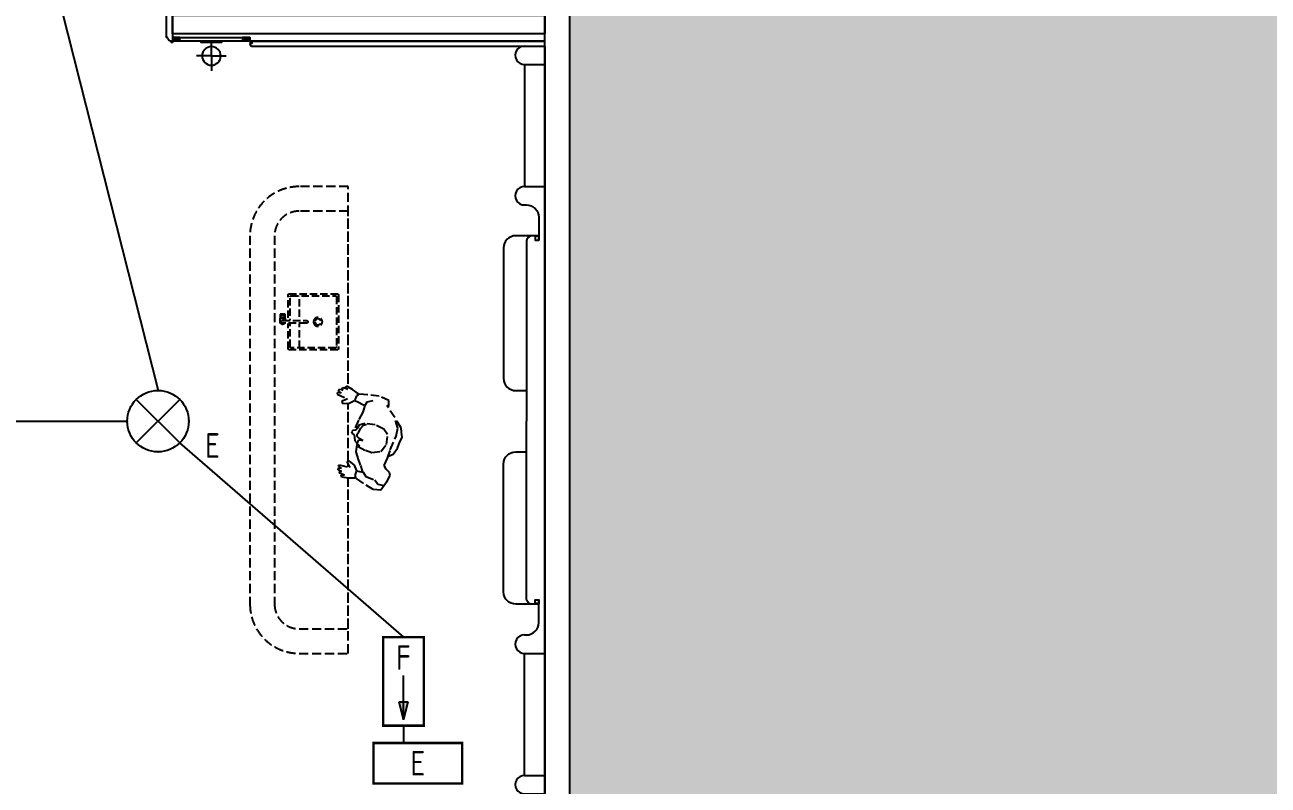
# Model space of a CAD drawing. Extents: x -284868 to 304789, y -137694 to 137894.
# Drawn here: x 131065 to 141180, y -75178 to -68988 of the extents above; entities that cross this region are included whole.
import ezdxf
from ezdxf.enums import TextEntityAlignment as Align

# ---------------------------------------------------------------- set-up
doc = ezdxf.new("R2010")
doc.units = 0
doc.set_wipeout_variables(frame=1)
doc.linetypes.add('DASH', pattern=[0.35, 0.25, -0.1])
doc.layers.get('0').update_dxf_attribs({"linetype": 'CONTINUOUS'})
for name, color, linetype in [('0-墙', 4, 'CONTINUOUS'), ('0-非设计区域', 251, 'CONTINUOUS'), ('EQUIP-应急', 3, 'CONTINUOUS'), ('P-完成面', 42, 'CONTINUOUS'), ('P-平面家具', 3, 'CONTINUOUS'), ('WIRE-照明', 130, 'CONTINUOUS')]:
    doc.layers.add(name, color=color, linetype=linetype)
doc.styles.add('_TEL_ATTDEF', font='GBENOR', dxfattribs={"width": 0.8, "height": 3, "bigfont": 'GBCBIG'})
doc.styles.add('_TEL_DIM', font='SIMPLEX', dxfattribs={"width": 0.8, "height": 3.5, "bigfont": 'HZTXT'})

# ---------------------------------------------------------------- blocks, each defined once
blk = doc.blocks.new('*U406')
blk.add_line((-202, 244), (-202, 29))
at = {"color": 250}
blk.add_wipeout([(1, 82), (4, 85), (7, 89), (10, 92), (12, 96), (15, 101), (17, 105), (18, 109), (20, 114), (21, 118), (22, 123), (23, 127), (23, 132), (23, 137), (23, 142), (22, 146), (21, 151), (20, 155), (19, 160), (17, 164), (15, 169), (13, 173), (10, 177), (8, 181), (5, 184), (1, 188), (-2, 191), (-6, 194), (-9, 197), (-13, 199), (-18, 202), (-22, 204), (-26, 205), (-31, 207), (-35, 208), (-40, 209), (-44, 210), (-49, 210), (-54, 210), (-59, 210), (-63, 209), (-68, 208), (-72, 207), (-77, 206), (-81, 204), (-86, 202), (-90, 200), (-94, 197), (-98, 195), (-101, 192), (-105, 188), (-108, 185), (-111, 181), (-114, 178), (-116, 174), (-119, 169), (-121, 165), (-122, 161), (-124, 156), (-125, 152), (-126, 147), (-127, 143), (-127, 138), (-127, 133), (-127, 128), (-126, 124), (-125, 119), (-124, 115), (-123, 110), (-121, 106), (-119, 101), (-117, 97), (-114, 93), (-112, 89), (-109, 86), (-105, 82), (-102, 79), (-98, 76), (-95, 73), (-91, 71), (-86, 68), (-82, 66), (-78, 65), (-73, 63), (-69, 62), (-64, 61), (-60, 60), (-55, 60), (-50, 60), (-45, 60), (-41, 61), (-36, 62), (-32, 63), (-27, 64), (-23, 66), (-18, 68), (-14, 70), (-10, 73), (-6, 75), (-3, 78)], dxfattribs=at)
for points in [[(-160, 135), (-172, 135), (-172, 219), (-160, 219)], [(-160, 53), (-172, 53), (-172, 135), (-160, 135)]]:
    blk.add_hatch(color=256).paths.add_polyline_path(points)
for q in [(-172, 217), (-172, 53)]:
    blk.add_line((-172, 135), q)
at = {"color": 251}
for q in [(-52, 255), (-172, 135), (68, 135), (-52, 15)]:
    blk.add_line((-52, 135), q, dxfattribs=at)
for points in [[(-172, 53), (-160, 53), (-160, 219), (-172, 219)], [(-172, 53), (-172, 53), (-172, 217), (-172, 217)]]:
    blk.add_lwpolyline(points, close=True)
blk.add_circle((-52, 135), 75)
blk = doc.blocks.new('A$C9f6c0471')
for p, q in [((-167, 3044), (0, 3044)), ((0, 3044), (0, -3044)), ((-167, 2894), (-167, 1905)), ((-167, 2894), (0, 2894)), ((-167, 1900), (0, 1900)), ((-167, -1900), (0, -1900)), ((-167, -2894), (-167, -1905)), ((-167, -2894), (0, -2894)), ((-167, -3044), (0, -3044))]:
    blk.add_line(p, q)
for points in [[(-167, 1900), (-162, 1900), (-162, 1905), (-167, 1905)], [(-80, 1500), (-80, 1465), (-50, 1465), (-50, 1500)], [(-50, 1500), (-80, 1500)], [(-50, 1495), (-80, 1495)], [(-50, 1500), (-50, 1500)], [(-80, -1500), (-80, -1465), (-50, -1465), (-50, -1500)], [(-50, -1495), (-80, -1495)], [(-50, -1500), (-80, -1500)], [(-50, -1500), (-50, -1500)], [(-167, -1900), (-162, -1900), (-162, -1905), (-167, -1905)], [(-167, -1900), (-162, -1900), (-162, -1905), (-167, -1905)], [(-167, -1900), (-162, -1900), (-162, -1905), (-167, -1905)]]:
    blk.add_lwpolyline(points)
for points in [[(-167, 1750), (-150, 1750, -0.414214), (-50, 1650), (-50, 1465)], [(-50, 1500), (-237, 1500, 0.414213), (-337, 1400, 0), (-337, 1400), (-337, 339, 0.414214), (-237, 239), (-150, 239)], [(-80, 1500), (-100, 1500, 0.414214), (-150, 1450), (-150, -10)], [(-80, -1500), (-100, -1500, -0.414214), (-150, -1450), (-150, -10)], [(-50, -1500), (-237, -1500, -0.414214), (-337, -1400), (-337, -359, 0), (-337, -359, -0.414213), (-237, -259), (-150, -259)], [(-167, -1750), (-150, -1750, 0.414214), (-50, -1650), (-50, -1465)]]:
    blk.add_lwpolyline(points, format="xyb")
for centre in [(-167, 2969), (-167, 1825), (-167, -1825), (-167, -2969)]:
    blk.add_arc(centre, 75, 89.9911, 270.0089)
blk = doc.blocks.new('HNRJNR')
at = {"layer": 'P-平面家具', "color": 251, "linetype": 'DASH', "ltscale": 300}
blk.add_line((71741, -79160), (71741, -79690), dxfattribs=at)
at = {"layer": 'P-平面家具', "linetype": 'DASH', "ltscale": 300}
blk.add_lwpolyline([(71627, -79150), (71627, -79700, 0.414214), (71637, -79710), (72127, -79710, 0.414214), (72137, -79700), (72137, -79150, 0.414214), (72127, -79140), (71637, -79140, 0.414214)], format="xyb", close=True, dxfattribs=at)
at = {"layer": 'P-平面家具', "color": 251, "linetype": 'DASH', "ltscale": 300}
blk.add_lwpolyline([(71647, -79170), (71647, -79680, 0.414214), (71657, -79690), (72107, -79690, 0.414214), (72117, -79680), (72117, -79170, 0.414214), (72107, -79160), (71657, -79160, 0.414214)], format="xyb", close=True, dxfattribs=at)
for radius in [45, 30]:
    blk.add_circle((71929, -79425), radius, dxfattribs=at)
at = {"color": 251, "linetype": 'DASH', "ltscale": 300}
blk.add_wipeout([(71591, -79410), (71811, -79410), (71822, -79414), (71826, -79425), (71822, -79436), (71812, -79440), (71591, -79440)], dxfattribs=at).dxf.layer = 'P-平面家具'
at = {"layer": 'P-平面家具', "color": 251, "linetype": 'DASH', "ltscale": 300}
blk.add_lwpolyline([(71544, -79425), (71544, -79461), (71596, -79461), (71596, -79440)], dxfattribs=at)
for points in [[(71596, -79463), (71596, -79503), (71544, -79503), (71544, -79463), (71596, -79463)], [(71546, -79461), (71546, -79463), (71594, -79463), (71594, -79461)]]:
    blk.add_lwpolyline(points, close=True, dxfattribs=at)
blk.add_lwpolyline([(71550, -79482, 0.764079), (71590, -79482), (71584, -79482, -0.632511), (71556, -79482), (71550, -79482)], format="xyb", dxfattribs=at)
blk.add_lwpolyline([(71555, -79425), (71555, -79425, 0.414214), (71570, -79440), (71811, -79440, 0.414214), (71826, -79425), (71826, -79425, 0.414214), (71811, -79410), (71570, -79410, 0.414214)], format="xyb", close=True, dxfattribs=at)
blk.add_arc((71570, -79425), 26, 35.2345, 324.7655, dxfattribs=at)
blk = doc.blocks.new('A$C78095CF1')
at = {"color": 251, "linetype": 'DASH', "ltscale": 300}
blk.add_wipeout([(673, 62), (712, 104), (722, 0), (736, 0), (743, 37), (750, 2), (769, 7), (774, 42), (776, 25), (793, 30), (797, 69), (800, 69), (805, 48), (821, 62), (810, 121), (788, 185), (833, 372), (823, 471), (772, 488), (776, 469), (693, 574), (672, 597), (586, 680), (543, 700), (520, 696), (496, 693), (465, 693), (433, 692), (369, 674), (338, 639), (317, 635), (244, 630), (218, 658), (198, 696), (175, 713), (142, 707), (104, 702), (69, 689), (68, 690), (18, 674), (0, 605), (43, 425), (45, 418), (26, 365), (23, 354), (12, 296), (28, 282), (35, 302), (36, 303), (40, 263), (57, 259), (59, 275), (64, 240), (83, 236), (90, 266), (97, 233), (111, 232), (121, 337), (160, 295), (176, 307), (154, 366), (113, 405), (120, 466), (134, 451), (175, 416), (214, 384), (277, 341), (340, 328), (352, 326), (367, 298), (418, 275), (425, 253), (437, 241), (453, 249), (458, 259), (464, 259), (532, 264), (559, 266), (623, 276), (642, 279), (658, 278), (696, 278), (707, 277), (720, 172), (679, 132), (659, 78), (657, 74)], dxfattribs=at).dxf.layer = 'P-平面家具'
at = {"layer": 'P-平面家具', "color": 251, "linetype": 'DASH', "ltscale": 300}
for p, q in [((69, 691), (18, 674)), ((65, 672), (69, 691)), ((104, 702), (69, 689)), ((142, 704), (104, 702)), ((142, 707), (175, 713)), ((175, 713), (198, 696)), ((198, 696), (218, 658)), ((369, 674), (433, 692)), ((433, 692), (496, 693)), ((496, 693), (543, 700)), ((543, 700), (586, 680)), ((18, 674), (0, 605)), ((0, 605), (25, 500)), ((61, 630), (66, 689)), ((88, 592), (61, 630)), ((88, 592), (61, 630)), ((92, 503), (88, 592)), ((92, 503), (88, 592)), ((218, 658), (244, 630)), ((244, 630), (317, 635)), ((317, 635), (399, 634)), ((338, 639), (369, 674)), ((355, 557), (432, 584)), ((399, 634), (535, 643)), ((432, 584), (525, 564)), ((535, 643), (610, 633)), ((586, 680), (623, 663)), ((610, 633), (693, 574)), ((623, 663), (675, 593)), ((25, 500), (45, 418)), ((120, 466), (92, 503)), ((115, 431), (120, 466)), ((128, 455), (120, 466)), ((319, 481), (355, 557)), ((319, 419), (319, 481)), ((525, 564), (558, 515)), ((558, 515), (569, 426)), ((693, 574), (776, 469)), ((776, 469), (772, 488)), ((772, 488), (823, 471)), ((823, 471), (833, 372)), ((23, 354), (12, 296)), ((45, 418), (23, 354)), ((43, 425), (66, 407)), ((66, 407), (106, 405)), ((113, 405), (115, 431)), ((154, 366), (113, 405)), ((169, 422), (128, 455)), ((176, 307), (154, 366)), ((231, 372), (169, 422)), ((277, 341), (214, 384)), ((328, 345), (316, 413)), ((330, 352), (353, 319)), ((367, 298), (338, 354)), ((394, 339), (397, 366)), ((397, 366), (401, 327)), ((530, 325), (551, 349)), ((569, 426), (551, 328)), ((833, 372), (808, 267)), ((12, 296), (28, 282)), ((28, 282), (35, 312)), ((33, 302), (36, 302)), ((35, 312), (40, 263)), ((40, 263), (57, 259)), ((57, 259), (59, 275)), ((59, 275), (64, 240)), ((64, 240), (83, 236)), ((83, 236), (90, 266)), ((90, 266), (97, 233)), ((97, 233), (111, 234)), ((111, 234), (121, 337)), ((121, 337), (136, 323)), ((136, 323), (160, 295)), ((160, 295), (176, 307)), ((340, 328), (277, 341)), ((361, 330), (382, 327)), ((418, 275), (367, 298)), ((382, 327), (394, 339)), ((401, 327), (413, 306)), ((413, 306), (434, 298)), ((425, 253), (418, 275)), ((437, 241), (425, 253)), ((434, 298), (460, 305)), ((453, 249), (437, 241)), ((464, 273), (453, 249)), ((460, 305), (497, 311)), ((479, 278), (464, 273)), ((559, 266), (464, 259)), ((519, 287), (479, 278)), ((497, 311), (530, 325)), ((551, 330), (519, 287)), ((642, 279), (559, 266)), ((707, 277), (642, 279)), ((705, 278), (745, 286)), ((718, 197), (707, 277)), ((745, 286), (776, 335)), ((808, 267), (788, 185)), ((657, 74), (679, 132)), ((679, 132), (720, 172)), ((720, 172), (718, 197)), ((767, 173), (727, 172)), ((790, 192), (767, 173)), ((788, 185), (810, 121)), ((810, 121), (821, 62)), ((673, 62), (657, 74)), ((697, 90), (673, 62)), ((712, 104), (697, 90)), ((722, 0), (712, 104)), ((736, 0), (722, 0)), ((743, 33), (736, 0)), ((750, 2), (743, 33)), ((769, 7), (750, 2)), ((774, 42), (769, 7)), ((776, 25), (774, 42)), ((793, 30), (776, 25)), ((798, 79), (793, 30)), ((800, 69), (797, 69)), ((805, 48), (798, 79)), ((821, 62), (805, 48))]:
    blk.add_line(p, q, dxfattribs=at)
blk = doc.blocks.new('$equip$00003180')
blk.add_hatch(color=256).paths.add_polyline_path([(-0.332, 0.402), (-0.332, 0.258), (-0.62, 0.33)])
for p, q in [((0.72, 0.66), (-0.72, 0.66)), ((-0.72, 0.66), (-0.72, 0)), ((0, 0.66), (0.72, 0.66)), ((0.72, 0), (0.72, 0.66)), ((-0.62, 0.33), (-0.332, 0.402)), ((-0.332, 0.258), (-0.62, 0.33)), ((-0.332, 0.402), (-0.332, 0.258)), ((-0.72, 0), (0.72, 0))]:
    blk.add_line(p, q)
at = {"color": 7}
blk.add_line((-0.624, 0.33), (0.096, 0.33), dxfattribs=at)
at = {"const_width": 0.04}
blk.add_lwpolyline([(-0.72, 0.66), (-0.72, 0), (0.72, 0), (0.72, 0.66), (-0.72, 0.66), (-0.72, 0)], dxfattribs=at)
for p in [(0, 0.66), (-0.72, 0.33), (0.72, 0.33), (0, 0)]:
    blk.add_point(p)
at = {"color": 7, "style": '_TEL_DIM'}
blk.add_attdef('$TEXT$', text='', height=0.4, dxfattribs=at).set_placement((0.388, 0.33), align=Align.MIDDLE_CENTER)
at = {"color": 7, "style": '_TEL_DIM', "flags": 1}
for tag in ['A', 'REMARK']:
    blk.add_attdef(tag, text='', height=0.00002, dxfattribs=at).set_placement((0, 0), align=Align.MIDDLE_CENTER)
blk = doc.blocks.new('$equip$00002534')
for p, q in [((-0.72, 0.66), (-0.72, 0)), ((0.72, 0.66), (-0.72, 0.66)), ((0.72, 0), (0.72, 0.66)), ((-0.72, 0), (0.72, 0))]:
    blk.add_line(p, q)
at = {"const_width": 0.04}
blk.add_lwpolyline([(-0.72, 0.66), (-0.72, 0), (0.72, 0), (0.72, 0.66), (-0.72, 0.66), (-0.72, 0)], dxfattribs=at)
for p in [(0, 0.66), (-0.72, 0.33), (0.72, 0.33), (0, 0)]:
    blk.add_point(p)
at = {"color": 7, "style": '_TEL_DIM'}
blk.add_attdef('$TEXT$', text='', height=0.4, dxfattribs=at).set_placement((0, 0.33), align=Align.MIDDLE_CENTER)
at = {"color": 7, "style": '_TEL_DIM', "flags": 1}
blk.add_attdef('A', text='', height=0.00002, dxfattribs=at).set_placement((0, 0), align=Align.MIDDLE_CENTER)
blk = doc.blocks.new('$equip$00002852')
for p, q in [((0.354, 0.354), (-0.354, -0.354)), ((-0.354, 0.354), (0.354, -0.354))]:
    blk.add_line(p, q)
at = {"const_width": 0.02}
blk.add_lwpolyline([(0, 0.5, -1), (0, -0.5, -1), (0, 0.5, -0.60786)], format="xyb", dxfattribs=at)
blk.add_circle((0, 0), 0.5)
for p in [(0, 0.5), (-0.5, 0), (0.5, 0), (0, -0.5)]:
    blk.add_point(p)
at = {"color": 7, "style": '_TEL_DIM', "flags": 1}
for tag in ['A', 'REMARK']:
    blk.add_attdef(tag, text='', height=0.00002, dxfattribs=at).set_placement((0, 0), align=Align.MIDDLE_CENTER)
at = {"color": 7, "style": '_TEL_DIM'}
blk.add_attdef('$TEXT$', text='', height=0.4, dxfattribs=at).set_placement((0.887, -0.396), align=Align.MIDDLE_CENTER)

msp = doc.modelspace()

# ---------------------------------------------------------------- hatches: boundary and pattern name
at = {"layer": '0-非设计区域', "ltscale": 3}
h = msp.add_hatch(dxfattribs=at)
h.set_pattern_fill('ANGLE', color=256, scale=100)
h.set_pattern_definition([(0, (-290154.35, 278012.8), (0, 698.5), [508, -190.5]), (90, (-290154.35, 278012.8), (-698.5, 4e-14), [508, -190.5])])
h.paths.add_polyline_path([(135496, -67386), (135496, -75488), (133196, -75488), (133196, -94382), (134996, -94382), (134996, -95588), (144596, -95588), (144596, -99388), (141046, -99388), (141046, -99688), (134996, -99688), (134996, -103688), (143996, -103688), (143996, -106368), (149296, -106368), (149296, -117136), (150146, -117136), (150146, -118589), (161147, -118589), (161147, -65088), (150146, -65088), (150146, -67386), (148646, -67386), (148646, -65088), (136146, -65088), (136146, -67386)])

# ---------------------------------------------------------------- linework, layer by layer
at = {"layer": '0-墙', "ltscale": 3}
msp.add_lwpolyline([(135496, -75288), (135696, -75288), (135696, -75488), (135046, -75488), (135046, -75288), (135296, -75288), (135296, -67386), (135496, -67386), (135496, -75288)], dxfattribs=at)
msp.add_lwpolyline([(132266, -68911), (135296, -68911), (135296, -69061), (132266, -69061)], close=True, dxfattribs=at)
at = {"layer": '0-非设计区域', "ltscale": 3}
msp.add_lwpolyline([(161147, -118589), (161147, -65088), (150146, -65088), (150146, -67386), (148646, -67386), (148646, -65088), (136146, -65088), (136146, -67386), (135496, -67386), (135496, -75488), (133196, -75488), (133196, -94382), (134996, -94382), (134996, -95588), (144596, -95588), (144596, -99388)], dxfattribs=at)
at = {"layer": 'P-完成面', "color": 9}
msp.add_line((132896, -69121), (132266, -69121), dxfattribs=at)
at = {"layer": 'P-完成面'}
for points in [[(132216, -69089), (132216, -68873, -0.414214), (132218, -68871), (132264, -68871, -0.414214), (132266, -68873), (132266, -69129, -0.414214), (132264, -69131), (132258, -69131, -0.414214), (132256, -69129), (132256, -69121), (132256, -69121, -0.414214), (132226, -69091), (132226, -69091), (132218, -69091, -0.414214)], [(132311, -69111), (132321, -69111, 0.414214), (132326, -69106), (132326, -69091), (132266, -69091), (132266, -69106, 0.414214), (132271, -69111), (132281, -69111, 0.414214), (132286, -69106), (132286, -69101), (132306, -69101), (132306, -69106, 0.414214)], [(132881, -69111), (132891, -69111, 0.414214), (132896, -69106), (132896, -69091), (132836, -69091), (132836, -69106, 0.414214), (132841, -69111), (132851, -69111, 0.414214), (132856, -69106), (132856, -69101), (132876, -69101), (132876, -69106, 0.414214)]]:
    msp.add_lwpolyline(points, format="xyb", close=True, dxfattribs=at)
msp.add_lwpolyline([(132896, -69129, 0.414214), (132898, -69131), (132911, -69131), (132911, -69141), (132898, -69141, 0.414214), (132896, -69143), (132896, -69146, 0.414214), (132911, -69161), (135296, -69161), (135296, -69121), (132898, -69121, 0.414214), (132896, -69123), (132896, -69129)], format="xyb", dxfattribs=at)
at = {"layer": 'P-平面家具', "linetype": 'DASH', "ltscale": 300}
for points in [[(133696, -74105), (133696, -70305), (133296, -70305, 0.414214), (132896, -70705), (132896, -73705, 0.414214), (133296, -74105)], [(133696, -73905), (133696, -70505), (133296, -70505, 0.414214), (133096, -70705), (133096, -73705, 0.414214), (133296, -73905)]]:
    msp.add_lwpolyline(points, format="xyb", close=True, dxfattribs=at)
at = {"layer": 'WIRE-照明'}
for points in [[(131366, -68871), (132148, -71965)], [(126833, -72215), (131898, -72215)], [(134145, -74694), (134145, -74835)]]:
    msp.add_lwpolyline(points, dxfattribs=at)

# ---------------------------------------------------------------- block references
at = {"layer": 'EQUIP-应急', "ltscale": 3}
ref = msp.add_blockref('$equip$00002852', (132148, -72215), dxfattribs=dict(at, xscale=500, yscale=500, zscale=500))
ref.add_attrib('$TEXT$', 'E', dxfattribs={"layer": '0', "color": 7, "height": 200, "style": '_TEL_ATTDEF'}).set_placement((132591, -72413), align=Align.MIDDLE_CENTER)
ref = msp.add_blockref('$equip$00003180', (134310, -74334), dxfattribs=dict(at, xscale=500, yscale=500, zscale=500, rotation=90))
ref.add_attrib('$TEXT$', 'F', dxfattribs={"layer": '0', "color": 7, "height": 200, "style": '_TEL_ATTDEF'}).set_placement((134145, -74140), align=Align.MIDDLE_CENTER)
ref = msp.add_blockref('$equip$00002534', (134262, -75165), dxfattribs=dict(at, xscale=500, yscale=500, zscale=500))
ref.add_attrib('$TEXT$', 'E', dxfattribs={"layer": '0', "color": 7, "height": 200, "style": '_TEL_ATTDEF'}).set_placement((134262, -75000), align=Align.MIDDLE_CENTER)
at = {"layer": 'P-完成面', "color": 1, "ltscale": 3}
msp.add_blockref('A$C9f6c0471', (135296, -72205), dxfattribs=at)

# ---------------------------------------------------------------- next in the draw order: block references
at = {"layer": 'P-平面家具', "linetype": 'DASH', "ltscale": 300}
for name, p, xscale, yscale, zscale, rotation in [('*U406', (132719, -69294), -1.008957704772744, 1.008957704772744, 1.008957704772744, 89.99999999995244), ('HNRJNR', (75906, -134946), -0.8, 0.8, 0.8, 180), ('A$C78095CF1', (133395, -72594), -0.8800000001215567, 0.8800000001215565, 0.8800000001215558, 250.6763539170417)]:
    msp.add_blockref(name, p, dxfattribs=dict(at, xscale=xscale, yscale=yscale, zscale=zscale, rotation=rotation))

# ---------------------------------------------------------------- next in the draw order: linework, layer by layer
at = {"layer": 'P-完成面'}
msp.add_lwpolyline([(132266, -69091), (132896, -69091), (132896, -69121), (135296, -69121)], dxfattribs=at)
at = {"layer": 'WIRE-照明'}
msp.add_lwpolyline([(132324, -72391), (134145, -73974)], dxfattribs=at)

doc.saveas('drawing.dxf')
